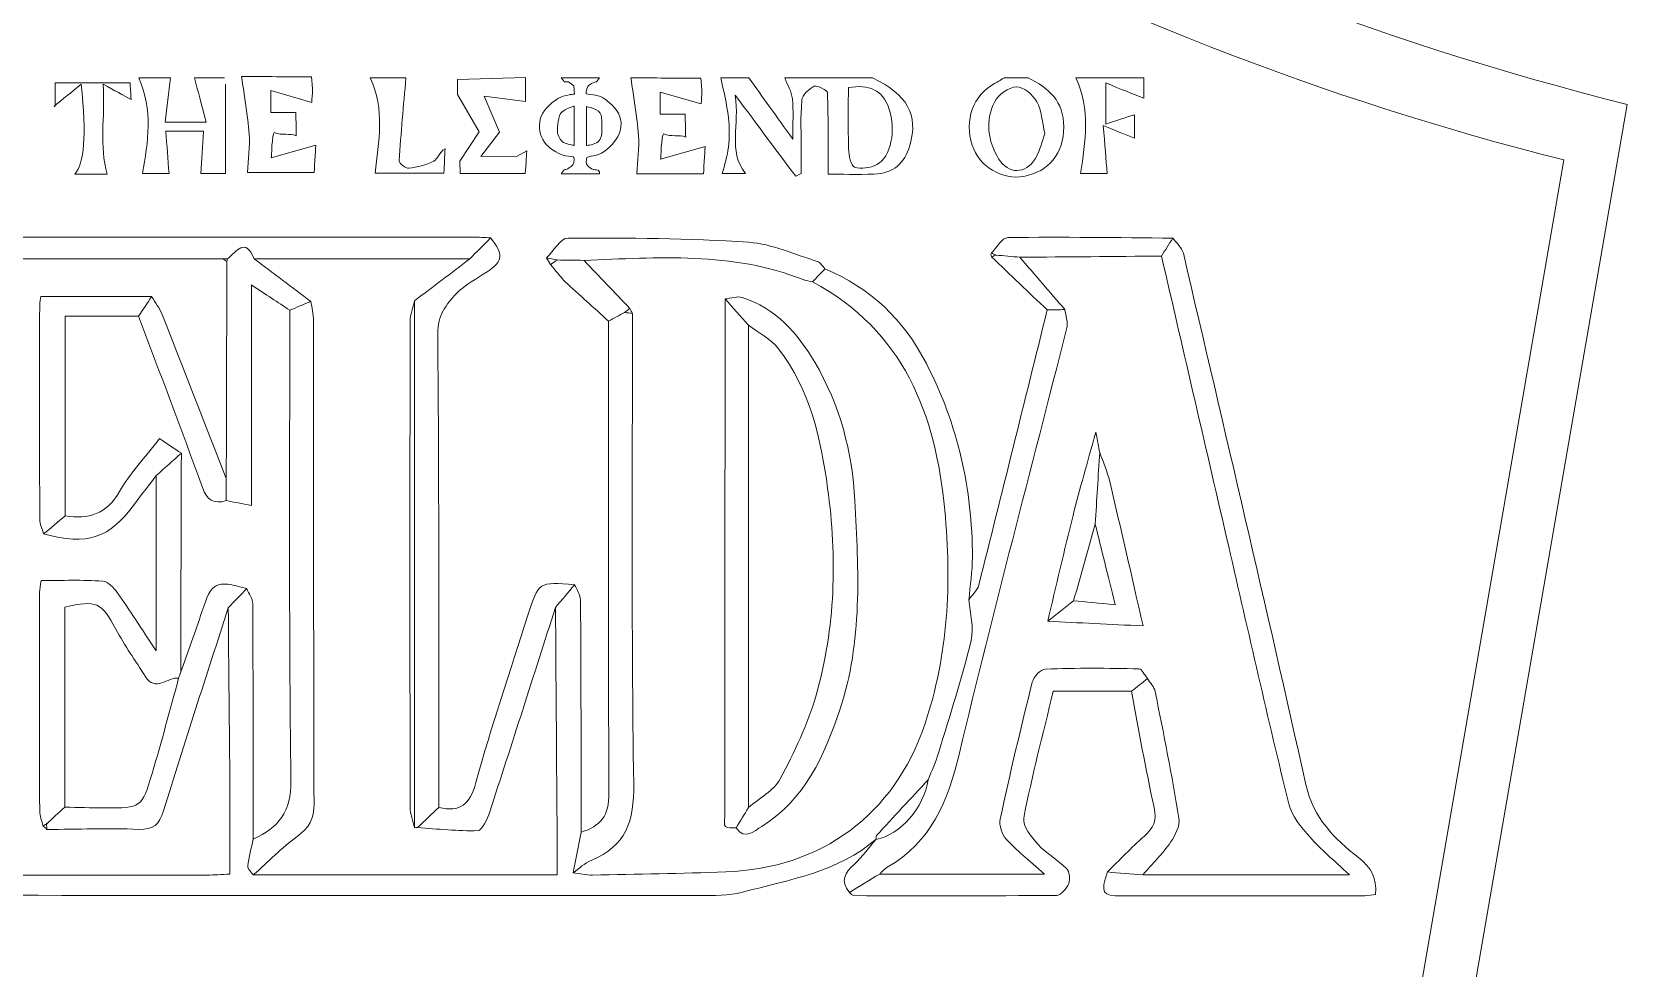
# Model space of a CAD drawing. Header units: inches. Extents: x 0 to 12, y 0 to 12.
# Drawn here: x 9.781 to 10.759, y 8.014 to 8.588 of the extents above; entities that cross this region are included whole.
import ezdxf

# ---------------------------------------------------------------- set-up
doc = ezdxf.new("R2010")
doc.units = ezdxf.units.IN
doc.header["$MEASUREMENT"] = 0

msp = doc.modelspace()

# ---------------------------------------------------------------- linework, layer by layer
at = {"color": 250, "lineweight": 0}
msp.add_line((10.66663, 8.00853), (10.75913, 8.54368), dxfattribs=at)
at = {"color": 5, "lineweight": 0}
msp.add_line((10.63242, 8.00131), (10.72029, 8.5097), dxfattribs=at)
at = {"color": 250, "lineweight": 0}
for centre, start, end in [((8.63146, 10.38902), 284.12606, 312.92928), ((11.22354, 10.38902), 227.07072, 255.87394)]:
    msp.add_arc(centre, 1.90288, start, end, dxfattribs=at)
at = {"color": 5, "lineweight": 0}
for centre, start, end in [((8.69901, 10.26277), 284.12606, 312.92928), ((11.16148, 10.26277), 227.07072, 255.87394)]:
    msp.add_arc(centre, 1.80773, start, end, dxfattribs=at)
at = {"color": 1, "lineweight": 0}
for points, knots in [([(9.79572, 8.5428), (9.79572, 8.54723), (9.79572, 8.55167), (9.79572, 8.55696), (9.81097, 8.55696), (9.82576, 8.55696), (9.84166, 8.55696), (9.84183, 8.55395), (9.84202, 8.55051), (9.84223, 8.54675), (9.83713, 8.54952), (9.83241, 8.55209), (9.82512, 8.55605), (9.82637, 8.53562), (9.82262, 8.51807), (9.82758, 8.50101), (9.82317, 8.50101), (9.81571, 8.50101), (9.80783, 8.50101), (9.81366, 8.50756), (9.81494, 8.52446), (9.81173, 8.55606), (9.80527, 8.55087), (9.80038, 8.54693), (9.79549, 8.543), (9.79549, 8.543), (9.79572, 8.5428), (9.79572, 8.5428)], [0, 0, 0, 0, 1, 1, 1, 2, 2, 2, 3, 3, 3, 4, 4, 4, 5, 5, 5, 6, 6, 6, 7, 7, 7, 8, 8, 8, 9, 9, 9, 9]), ([(9.90013, 8.55618), (9.90013, 8.55508), (9.90013, 8.55398), (9.90013, 8.55289), (9.90013, 8.53463), (9.90013, 8.51821), (9.90013, 8.50146), (9.89553, 8.50146), (9.88915, 8.50146), (9.88491, 8.50146), (9.88547, 8.50978), (9.88603, 8.51808), (9.88664, 8.52721), (9.87872, 8.52721), (9.87204, 8.52721), (9.86356, 8.52721), (9.86421, 8.51858), (9.86483, 8.51027), (9.86551, 8.50132), (9.86084, 8.50132), (9.85377, 8.50132), (9.84925, 8.50132), (9.85271, 8.52074), (9.8557, 8.54032), (9.84695, 8.55996), (9.85346, 8.55996), (9.85998, 8.55996), (9.8665, 8.55996), (9.86539, 8.55109), (9.86427, 8.54221), (9.86309, 8.53277), (9.87186, 8.53277), (9.87848, 8.53277), (9.88822, 8.53277), (9.88563, 8.54276), (9.8834, 8.55136), (9.88116, 8.55996), (9.88726, 8.55996), (9.89336, 8.55996), (9.89946, 8.55996)], [0, 0, 0, 0, 1, 1, 1, 2, 2, 2, 3, 3, 3, 4, 4, 4, 5, 5, 5, 6, 6, 6, 7, 7, 7, 8, 8, 8, 9, 9, 9, 10, 10, 10, 11, 11, 11, 12, 12, 12, 13, 13, 13, 13]), ([(9.95274, 8.56058), (9.95403, 8.5553), (9.95298, 8.54495), (9.95298, 8.54495), (9.95298, 8.54495), (9.92799, 8.55213), (9.92799, 8.55213), (9.92799, 8.55213), (9.9279, 8.53864), (9.9279, 8.53864), (9.9279, 8.53864), (9.94321, 8.53864), (9.94321, 8.53864), (9.94321, 8.53864), (9.94353, 8.52721), (9.94353, 8.52447), (9.93926, 8.52625), (9.93499, 8.52439), (9.92992, 8.52651), (9.92871, 8.52575), (9.92819, 8.51091), (9.92819, 8.51091), (9.92819, 8.51091), (9.95544, 8.51881), (9.95544, 8.51881), (9.95544, 8.51881), (9.95474, 8.50699), (9.95444, 8.50202), (9.93937, 8.50202), (9.92523, 8.50202), (9.91353, 8.50202), (9.91396, 8.51), (9.91518, 8.51778), (9.9146, 8.52543), (9.91371, 8.53727), (9.91159, 8.54901), (9.90999, 8.56079), (9.92303, 8.56079), (9.9397, 8.56058), (9.95274, 8.56058)], [0, 0, 0, 0, 1, 1, 1, 2, 2, 2, 3, 3, 3, 4, 4, 4, 5, 5, 5, 6, 6, 6, 7, 7, 7, 8, 8, 8, 9, 9, 9, 10, 10, 10, 11, 11, 11, 12, 12, 12, 13, 13, 13, 13]), ([(10.0107, 8.55996), (10.00923, 8.54302), (10.0076, 8.52609), (10.00658, 8.50912), (10.00649, 8.50762), (10.01057, 8.50432), (10.01239, 8.50454), (10.01767, 8.50519), (10.02311, 8.50658), (10.02784, 8.50896), (10.03006, 8.51007), (10.0308, 8.51413), (10.0347, 8.51654), (10.03446, 8.51181), (10.03422, 8.50708), (10.03394, 8.50154), (10.01926, 8.50154), (10.00524, 8.50154), (9.99193, 8.50154), (9.99371, 8.5209), (9.99827, 8.54073), (9.9887, 8.55996), (9.99603, 8.55996), (10.00337, 8.55996), (10.0107, 8.55996)], [0, 0, 0, 0, 1, 1, 1, 2, 2, 2, 3, 3, 3, 4, 4, 4, 5, 5, 5, 6, 6, 6, 7, 7, 7, 8, 8, 8, 8]), ([(10.05873, 8.54867), (10.05873, 8.54867), (10.06813, 8.52661), (10.06813, 8.52661), (10.06813, 8.52661), (10.05664, 8.51175), (10.05664, 8.51175), (10.05664, 8.51175), (10.07894, 8.51189), (10.07894, 8.51189), (10.07894, 8.51189), (10.08478, 8.51517), (10.08478, 8.51517), (10.08478, 8.51517), (10.08418, 8.50629), (10.08385, 8.50127), (10.06905, 8.50127), (10.04384, 8.50127), (10.04384, 8.50127), (10.04384, 8.50127), (10.04368, 8.50885), (10.04368, 8.50885), (10.04368, 8.50885), (10.05564, 8.52689), (10.05564, 8.52689), (10.05564, 8.52689), (10.04235, 8.54972), (10.04235, 8.54972), (10.04235, 8.54972), (10.04224, 8.55901), (10.04224, 8.55901), (10.04224, 8.55901), (10.08394, 8.56016), (10.08394, 8.56016), (10.08395, 8.55528), (10.08395, 8.5504), (10.08396, 8.54553), (10.08396, 8.54553), (10.05873, 8.54867), (10.05873, 8.54867)], [0, 0, 0, 0, 1, 1, 1, 2, 2, 2, 3, 3, 3, 4, 4, 4, 5, 5, 5, 6, 6, 6, 7, 7, 7, 8, 8, 8, 9, 9, 9, 10, 10, 10, 11, 11, 11, 12, 12, 12, 13, 13, 13, 13]), ([(10.12937, 8.56001), (10.12937, 8.56001), (10.12744, 8.55754), (10.12744, 8.55754), (10.12744, 8.55754), (10.12122, 8.55672), (10.12125, 8.55145), (10.12126, 8.55107), (10.12125, 8.5507), (10.12125, 8.55021), (10.12317, 8.54991), (10.12504, 8.54968), (10.12689, 8.54933), (10.13159, 8.54841), (10.13332, 8.54657), (10.13689, 8.54335), (10.14386, 8.53707), (10.14453, 8.52824), (10.1386, 8.52097), (10.13426, 8.51563), (10.13089, 8.51308), (10.12424, 8.5119), (10.12124, 8.51137), (10.12122, 8.51145), (10.12125, 8.50837), (10.12129, 8.50493), (10.12584, 8.50371), (10.12584, 8.50371), (10.12584, 8.50371), (10.12679, 8.50369), (10.12727, 8.50369), (10.12966, 8.50369), (10.12943, 8.50124), (10.12943, 8.50124), (10.12943, 8.50124), (10.10581, 8.50124), (10.10581, 8.50124), (10.10581, 8.50124), (10.10777, 8.50369), (10.10777, 8.50369), (10.10777, 8.50369), (10.11385, 8.50456), (10.1139, 8.50975), (10.11392, 8.51104), (10.11371, 8.51153), (10.11218, 8.51168), (10.1067, 8.51222), (10.10391, 8.51338), (10.09938, 8.51677), (10.09169, 8.52253), (10.08912, 8.53489), (10.09867, 8.54332), (10.10283, 8.54699), (10.10532, 8.54869), (10.1107, 8.54961), (10.11168, 8.54977), (10.11267, 8.54987), (10.11394, 8.55004), (10.11384, 8.55175), (10.11359, 8.55515), (10.11359, 8.55515), (10.11359, 8.55515), (10.11036, 8.55745), (10.11036, 8.55745), (10.11036, 8.55745), (10.10779, 8.55754), (10.10779, 8.55754), (10.10779, 8.55754), (10.10575, 8.56001), (10.10575, 8.56001), (10.10575, 8.56001), (10.12937, 8.56001), (10.12937, 8.56001)], [0, 0, 0, 0, 1, 1, 1, 2, 2, 2, 3, 3, 3, 4, 4, 4, 5, 5, 5, 6, 6, 6, 7, 7, 7, 8, 8, 8, 9, 9, 9, 10, 10, 10, 11, 11, 11, 12, 12, 12, 13, 13, 13, 14, 14, 14, 15, 15, 15, 16, 16, 16, 17, 17, 17, 18, 18, 18, 19, 19, 19, 20, 20, 20, 21, 21, 21, 22, 22, 22, 23, 23, 23, 24, 24, 24, 24]), ([(10.19136, 8.55975), (10.19266, 8.55447), (10.19161, 8.54412), (10.19161, 8.54412), (10.19161, 8.54412), (10.16661, 8.55129), (10.16661, 8.55129), (10.16661, 8.55129), (10.16653, 8.5378), (10.16653, 8.5378), (10.16653, 8.5378), (10.18183, 8.5378), (10.18183, 8.5378), (10.18183, 8.5378), (10.18215, 8.52638), (10.18215, 8.52364), (10.17789, 8.52542), (10.17361, 8.52356), (10.16855, 8.52568), (10.16733, 8.52492), (10.16682, 8.51008), (10.16682, 8.51008), (10.16682, 8.51008), (10.19406, 8.51798), (10.19406, 8.51798), (10.19406, 8.51798), (10.19336, 8.50616), (10.19307, 8.50119), (10.17799, 8.50119), (10.16386, 8.50119), (10.15215, 8.50119), (10.15258, 8.50917), (10.1538, 8.51695), (10.15322, 8.5246), (10.15233, 8.53644), (10.15021, 8.54818), (10.14862, 8.55996), (10.16165, 8.55996), (10.17833, 8.55975), (10.19136, 8.55975)], [0, 0, 0, 0, 1, 1, 1, 2, 2, 2, 3, 3, 3, 4, 4, 4, 5, 5, 5, 6, 6, 6, 7, 7, 7, 8, 8, 8, 9, 9, 9, 10, 10, 10, 11, 11, 11, 12, 12, 12, 13, 13, 13, 13]), ([(10.29665, 8.55996), (10.31805, 8.54984), (10.32495, 8.53734), (10.31955, 8.51859), (10.31636, 8.50752), (10.30923, 8.50125), (10.29757, 8.50096), (10.28742, 8.5007), (10.27725, 8.50091), (10.26943, 8.50091), (10.26943, 8.51776), (10.26967, 8.53427), (10.26906, 8.55074), (10.269, 8.55232), (10.26281, 8.5556), (10.261, 8.55477), (10.25772, 8.55326), (10.25363, 8.54942), (10.25335, 8.54624), (10.2524, 8.53574), (10.25301, 8.52509), (10.25301, 8.51451), (10.25302, 8.51015), (10.25301, 8.5058), (10.25301, 8.50145), (10.25188, 8.50085), (10.25075, 8.50026), (10.24961, 8.49967), (10.23805, 8.51516), (10.22648, 8.53065), (10.21258, 8.54928), (10.21529, 8.53119), (10.20785, 8.51544), (10.21883, 8.50129), (10.21396, 8.50129), (10.20837, 8.50129), (10.2046, 8.50129), (10.2059, 8.50665), (10.20777, 8.51198), (10.20836, 8.51745), (10.20902, 8.52349), (10.20909, 8.52972), (10.20835, 8.53574), (10.20736, 8.54388), (10.20535, 8.55189), (10.20378, 8.55996), (10.20948, 8.55996), (10.21518, 8.55996), (10.22089, 8.55996), (10.2294, 8.54809), (10.23792, 8.53622), (10.24777, 8.52249), (10.24777, 8.5322), (10.24834, 8.53973), (10.24756, 8.54713), (10.2471, 8.55152), (10.24451, 8.55569), (10.24288, 8.55996), (10.26081, 8.55996), (10.27873, 8.55996), (10.29665, 8.55996)], [0, 0, 0, 0, 1, 1, 1, 2, 2, 2, 3, 3, 3, 4, 4, 4, 5, 5, 5, 6, 6, 6, 7, 7, 7, 8, 8, 8, 9, 9, 9, 10, 10, 10, 11, 11, 11, 12, 12, 12, 13, 13, 13, 14, 14, 14, 15, 15, 15, 16, 16, 16, 17, 17, 17, 18, 18, 18, 19, 19, 19, 20, 20, 20, 20]), ([(10.28186, 8.55402), (10.28186, 8.54134), (10.28158, 8.52888), (10.28202, 8.51644), (10.28216, 8.5125), (10.28333, 8.50608), (10.28561, 8.50527), (10.28956, 8.50388), (10.29536, 8.50479), (10.2993, 8.50684), (10.30808, 8.51142), (10.31121, 8.52796), (10.30674, 8.54115), (10.30282, 8.55274), (10.29446, 8.55605), (10.28186, 8.55402)], [0, 0, 0, 0, 1, 1, 1, 2, 2, 2, 3, 3, 3, 4, 4, 4, 5, 5, 5, 5]), ([(10.39197, 8.55996), (10.4048, 8.55396), (10.41392, 8.5454), (10.41385, 8.52987), (10.41377, 8.51366), (10.40495, 8.50249), (10.38946, 8.49961), (10.37616, 8.49714), (10.36206, 8.50559), (10.35776, 8.51863), (10.3527, 8.53392), (10.35833, 8.54937), (10.3715, 8.55645), (10.37349, 8.55751), (10.37537, 8.55878), (10.37731, 8.55996), (10.38219, 8.55996), (10.38708, 8.55996), (10.39197, 8.55996)], [0, 0, 0, 0, 1, 1, 1, 2, 2, 2, 3, 3, 3, 4, 4, 4, 5, 5, 5, 6, 6, 6, 6]), ([(10.40222, 8.52583), (10.40059, 8.53299), (10.40034, 8.53992), (10.39734, 8.54532), (10.39496, 8.54958), (10.38904, 8.55468), (10.38495, 8.55447), (10.38015, 8.55422), (10.37364, 8.54963), (10.37138, 8.54515), (10.36555, 8.5336), (10.36736, 8.52132), (10.37394, 8.51037), (10.37974, 8.5007), (10.39065, 8.50083), (10.39646, 8.51055), (10.39927, 8.51525), (10.40044, 8.52093), (10.40222, 8.52583)], [0, 0, 0, 0, 1, 1, 1, 2, 2, 2, 3, 3, 3, 4, 4, 4, 5, 5, 5, 6, 6, 6, 6]), ([(10.46285, 8.55996), (10.46285, 8.55471), (10.46285, 8.54945), (10.46285, 8.54742), (10.4562, 8.55011), (10.44893, 8.55306), (10.43967, 8.55682), (10.43967, 8.54687), (10.43967, 8.5406), (10.43967, 8.53164), (10.44591, 8.53368), (10.45163, 8.53556), (10.45716, 8.53737), (10.45716, 8.53338), (10.45716, 8.52762), (10.45716, 8.52298), (10.45213, 8.52502), (10.44643, 8.52733), (10.43804, 8.53073), (10.43904, 8.51871), (10.43974, 8.51023), (10.44049, 8.50131), (10.43693, 8.50131), (10.43, 8.50131), (10.42419, 8.50131), (10.42707, 8.52108), (10.43037, 8.5407), (10.4213, 8.55996), (10.43515, 8.55996), (10.449, 8.55996), (10.46285, 8.55996)], [0, 0, 0, 0, 1, 1, 1, 2, 2, 2, 3, 3, 3, 4, 4, 4, 5, 5, 5, 6, 6, 6, 7, 7, 7, 8, 8, 8, 9, 9, 9, 10, 10, 10, 10]), ([(9.79549, 8.543), (9.79549, 8.543), (9.79521, 8.54224), (9.79521, 8.54224), (9.79521, 8.54224), (9.79572, 8.5428), (9.79572, 8.5428), (9.79572, 8.5428), (9.79549, 8.543), (9.79549, 8.543)], [0, 0, 0, 0, 1, 1, 1, 2, 2, 2, 3, 3, 3, 3]), ([(10.11378, 8.54261), (10.11378, 8.54261), (10.10608, 8.54066), (10.10477, 8.53666), (10.10347, 8.53266), (10.10358, 8.52591), (10.10358, 8.52591), (10.10358, 8.52591), (10.10469, 8.52267), (10.10643, 8.52096), (10.10817, 8.51924), (10.11378, 8.51861), (10.11378, 8.51861), (10.11378, 8.51861), (10.11378, 8.54261), (10.11378, 8.54261)], [0, 0, 0, 0, 1, 1, 1, 2, 2, 2, 3, 3, 3, 4, 4, 4, 5, 5, 5, 5]), ([(10.1214, 8.51855), (10.12175, 8.51855), (10.12642, 8.51903), (10.12843, 8.52084), (10.13043, 8.52266), (10.13081, 8.52594), (10.13081, 8.52594), (10.13081, 8.52594), (10.13111, 8.53323), (10.13037, 8.53706), (10.12962, 8.54089), (10.12139, 8.54238), (10.12139, 8.54238), (10.12139, 8.54238), (10.1214, 8.5296), (10.1214, 8.51855)], [0, 0, 0, 0, 1, 1, 1, 2, 2, 2, 3, 3, 3, 4, 4, 4, 5, 5, 5, 5])]:
    msp.add_open_spline(points, degree=3, knots=knots, dxfattribs=at)
at = {"color": 5, "lineweight": 0}
for points, knots in [([(10.0626, 8.46194), (10.05835, 8.45763), (10.05409, 8.45332), (10.04984, 8.44901), (10.00581, 8.44901), (9.96177, 8.44902), (9.91774, 8.44902), (9.91236, 8.46268), (9.90679, 8.45328), (9.90127, 8.44915), (9.90031, 8.4491), (9.89934, 8.44905), (9.89838, 8.449), (9.8324, 8.44901), (9.76642, 8.44901), (9.70044, 8.44901), (9.69947, 8.44901), (9.6985, 8.44901), (9.69753, 8.449), (9.69463, 8.45024), (9.69172, 8.45148), (9.68797, 8.45308), (9.69024, 8.4565), (9.69216, 8.4594), (9.69409, 8.46231), (9.81327, 8.46233), (9.93245, 8.46235), (10.05163, 8.46235), (10.05529, 8.46235), (10.05894, 8.46208), (10.0626, 8.46194)], [0, 0, 0, 0, 1, 1, 1, 2, 2, 2, 3, 3, 3, 4, 4, 4, 5, 5, 5, 6, 6, 6, 7, 7, 7, 8, 8, 8, 9, 9, 9, 10, 10, 10, 10]), ([(9.95243, 8.423), (9.94811, 8.4212), (9.9438, 8.41939), (9.93949, 8.41759), (9.93217, 8.42244), (9.92484, 8.42729), (9.91612, 8.43308), (9.91612, 8.38733), (9.91612, 8.34324), (9.91612, 8.2979), (9.91017, 8.29904), (9.90535, 8.29997), (9.90053, 8.3009), (9.90055, 8.30543), (9.90057, 8.30997), (9.90059, 8.3145), (9.90071, 8.35881), (9.90083, 8.40312), (9.90094, 8.44743), (9.90112, 8.44799), (9.90122, 8.44857), (9.90127, 8.44915), (9.90679, 8.45328), (9.91236, 8.46268), (9.91774, 8.44902), (9.9293, 8.44035), (9.94087, 8.43167), (9.95243, 8.423)], [0, 0, 0, 0, 1, 1, 1, 2, 2, 2, 3, 3, 3, 4, 4, 4, 5, 5, 5, 6, 6, 6, 7, 7, 7, 8, 8, 8, 9, 9, 9, 9]), ([(10.0626, 8.46194), (10.0708, 8.45201), (10.07032, 8.44772), (10.06053, 8.44118), (10.05412, 8.4369), (10.04696, 8.43327), (10.04173, 8.42781), (10.03539, 8.42118), (10.03007, 8.41457), (10.03018, 8.40307), (10.03109, 8.30637), (10.0308, 8.20966), (10.03088, 8.11295), (10.02652, 8.10883), (10.02216, 8.10471), (10.01779, 8.10059), (10.01715, 8.10058), (10.0165, 8.10056), (10.01586, 8.10052), (10.01586, 8.20812), (10.01586, 8.31572), (10.01586, 8.42331), (10.02719, 8.43188), (10.03852, 8.44044), (10.04984, 8.44901), (10.05409, 8.45332), (10.05835, 8.45763), (10.0626, 8.46194)], [0, 0, 0, 0, 1, 1, 1, 2, 2, 2, 3, 3, 3, 4, 4, 4, 5, 5, 5, 6, 6, 6, 7, 7, 7, 8, 8, 8, 9, 9, 9, 9]), ([(10.2675, 8.44301), (10.26499, 8.44032), (10.26248, 8.43763), (10.25997, 8.43495), (10.25801, 8.43539), (10.25595, 8.43558), (10.25411, 8.43632), (10.21053, 8.45366), (10.1651, 8.44987), (10.11985, 8.44813), (10.11434, 8.44822), (10.10883, 8.4483), (10.10332, 8.44839), (10.10116, 8.44879), (10.09899, 8.44919), (10.09682, 8.44959), (10.10121, 8.45385), (10.10558, 8.46178), (10.10999, 8.46179), (10.14693, 8.46192), (10.18394, 8.46159), (10.22078, 8.4592), (10.235, 8.45827), (10.24887, 8.45176), (10.2628, 8.4475), (10.26466, 8.44693), (10.26595, 8.44455), (10.2675, 8.44301)], [0, 0, 0, 0, 1, 1, 1, 2, 2, 2, 3, 3, 3, 4, 4, 4, 5, 5, 5, 6, 6, 6, 7, 7, 7, 8, 8, 8, 9, 9, 9, 9]), ([(10.48067, 8.46177), (10.47838, 8.45808), (10.47608, 8.4544), (10.47379, 8.45073), (10.44484, 8.45051), (10.41589, 8.45029), (10.38694, 8.45006), (10.38207, 8.45049), (10.3772, 8.45092), (10.37233, 8.45135), (10.37142, 8.4518), (10.37052, 8.45225), (10.36961, 8.4527), (10.37292, 8.45598), (10.37618, 8.46206), (10.37953, 8.46211), (10.41324, 8.46256), (10.44696, 8.46202), (10.48067, 8.46177)], [0, 0, 0, 0, 1, 1, 1, 2, 2, 2, 3, 3, 3, 4, 4, 4, 5, 5, 5, 6, 6, 6, 6]), ([(10.48067, 8.46177), (10.4829, 8.45868), (10.48637, 8.45589), (10.48716, 8.45247), (10.51249, 8.34406), (10.53803, 8.23569), (10.56222, 8.12702), (10.5668, 8.10643), (10.57991, 8.09368), (10.59443, 8.08224), (10.60272, 8.07571), (10.60568, 8.06966), (10.60502, 8.0596), (10.60289, 8.05932), (10.60063, 8.05878), (10.59837, 8.05878), (10.54874, 8.05873), (10.49911, 8.05872), (10.44948, 8.05876), (10.43741, 8.05877), (10.43638, 8.06057), (10.4406, 8.07337), (10.44784, 8.0728), (10.45508, 8.07223), (10.46232, 8.07166), (10.50357, 8.07166), (10.54482, 8.07166), (10.58896, 8.07166), (10.57928, 8.08075), (10.5714, 8.08712), (10.56484, 8.09464), (10.55953, 8.10074), (10.5536, 8.10769), (10.55176, 8.11519), (10.53893, 8.1676), (10.52709, 8.22025), (10.51494, 8.27282), (10.50122, 8.33213), (10.4875, 8.39142), (10.47379, 8.45072), (10.47608, 8.4544), (10.47838, 8.45808), (10.48067, 8.46177)], [0, 0, 0, 0, 1, 1, 1, 2, 2, 2, 3, 3, 3, 4, 4, 4, 5, 5, 5, 6, 6, 6, 7, 7, 7, 8, 8, 8, 9, 9, 9, 10, 10, 10, 11, 11, 11, 12, 12, 12, 13, 13, 13, 14, 14, 14, 14]), ([(9.70044, 8.44901), (9.76642, 8.44901), (9.8324, 8.44901), (9.89838, 8.44901), (9.89923, 8.44848), (9.90009, 8.44795), (9.90095, 8.44743), (9.90083, 8.40312), (9.90071, 8.35881), (9.90059, 8.31451), (9.88752, 8.34804), (9.87452, 8.38158), (9.8613, 8.41504), (9.85977, 8.41891), (9.85703, 8.4223), (9.85485, 8.42591), (9.83248, 8.42591), (9.81011, 8.42591), (9.78696, 8.42591), (9.78677, 8.4246), (9.78624, 8.42267), (9.78623, 8.42074), (9.78618, 8.37699), (9.78614, 8.33325), (9.78629, 8.2895), (9.78631, 8.2865), (9.78784, 8.2835), (9.78866, 8.2805), (9.81569, 8.27333), (9.82898, 8.27772), (9.84442, 8.29882), (9.84874, 8.30472), (9.85326, 8.31046), (9.85768, 8.31627), (9.85768, 8.28144), (9.85768, 8.2466), (9.85768, 8.20886), (9.84856, 8.22256), (9.84138, 8.23378), (9.83368, 8.24463), (9.83155, 8.24763), (9.828, 8.25143), (9.8249, 8.25163), (9.8125, 8.25243), (9.80002, 8.25196), (9.78713, 8.25196), (9.78667, 8.24862), (9.78618, 8.24668), (9.78618, 8.24474), (9.78613, 8.20009), (9.7861, 8.15543), (9.78623, 8.11078), (9.78624, 8.1077), (9.78759, 8.10462), (9.78832, 8.10154), (9.78912, 8.10084), (9.78991, 8.10013), (9.79071, 8.09943), (9.80944, 8.09954), (9.82819, 8.10027), (9.84689, 8.0995), (9.85613, 8.09912), (9.8595, 8.1026), (9.86207, 8.11089), (9.87497, 8.15246), (9.88849, 8.19384), (9.9018, 8.23529), (9.90213, 8.19871), (9.90252, 8.16213), (9.90279, 8.12555), (9.90291, 8.10813), (9.90281, 8.09071), (9.90281, 8.07209), (9.89746, 8.07185), (9.89315, 8.07149), (9.88883, 8.07148), (9.83107, 8.07145), (9.7733, 8.07149), (9.71554, 8.0714), (9.71071, 8.0714), (9.70589, 8.07059), (9.70107, 8.07016), (9.70107, 8.07015), (9.70035, 8.0711), (9.70035, 8.0711), (9.7053, 8.07581), (9.70962, 8.08155), (9.71533, 8.08498), (9.72476, 8.09065), (9.72819, 8.09773), (9.72815, 8.10883), (9.72776, 8.2076), (9.72793, 8.30637), (9.72789, 8.40514), (9.72789, 8.4096), (9.7275, 8.41405), (9.72728, 8.4185), (9.71823, 8.428), (9.70917, 8.43751), (9.70011, 8.44701), (9.70024, 8.44768), (9.70035, 8.44834), (9.70044, 8.44901)], [0, 0, 0, 0, 1, 1, 1, 2, 2, 2, 3, 3, 3, 4, 4, 4, 5, 5, 5, 6, 6, 6, 7, 7, 7, 8, 8, 8, 9, 9, 9, 10, 10, 10, 11, 11, 11, 12, 12, 12, 13, 13, 13, 14, 14, 14, 15, 15, 15, 16, 16, 16, 17, 17, 17, 18, 18, 18, 19, 19, 19, 20, 20, 20, 21, 21, 21, 22, 22, 22, 23, 23, 23, 24, 24, 24, 25, 25, 25, 26, 26, 26, 27, 27, 27, 28, 28, 28, 29, 29, 29, 30, 30, 30, 31, 31, 31, 32, 32, 32, 33, 33, 33, 34, 34, 34, 34]), ([(9.90127, 8.44915), (9.90122, 8.44857), (9.90112, 8.44799), (9.90094, 8.44743), (9.90009, 8.44795), (9.89923, 8.44848), (9.89838, 8.44901), (9.89934, 8.44905), (9.90031, 8.4491), (9.90127, 8.44915)], [0, 0, 0, 0, 1, 1, 1, 2, 2, 2, 3, 3, 3, 3]), ([(10.01779, 8.10059), (10.03016, 8.09978), (10.04255, 8.09829), (10.05488, 8.09874), (10.05744, 8.09884), (10.06062, 8.10585), (10.06203, 8.11017), (10.07566, 8.15189), (10.08897, 8.19372), (10.10236, 8.23552), (10.10267, 8.19156), (10.103, 8.14761), (10.10329, 8.10365), (10.10336, 8.09354), (10.1033, 8.08342), (10.1033, 8.07158), (10.04058, 8.07158), (9.97887, 8.07158), (9.91716, 8.07159), (9.92607, 8.0795), (9.9345, 8.08806), (9.94405, 8.09512), (9.95125, 8.10044), (9.95441, 8.10587), (9.95438, 8.11517), (9.95401, 8.21388), (9.95418, 8.31258), (9.9541, 8.41129), (9.9541, 8.4152), (9.95301, 8.4191), (9.95243, 8.423), (9.94087, 8.43167), (9.9293, 8.44035), (9.91774, 8.44902), (9.96177, 8.44902), (10.00581, 8.44901), (10.04984, 8.44901), (10.03852, 8.44044), (10.02719, 8.43188), (10.01586, 8.42331), (10.01496, 8.41912), (10.01328, 8.41494), (10.01327, 8.41075), (10.01313, 8.31151), (10.01313, 8.21226), (10.01327, 8.11301), (10.01328, 8.10885), (10.01496, 8.10469), (10.01586, 8.10052), (10.0165, 8.10056), (10.01715, 8.10058), (10.01779, 8.10059)], [0, 0, 0, 0, 1, 1, 1, 2, 2, 2, 3, 3, 3, 4, 4, 4, 5, 5, 5, 6, 6, 6, 7, 7, 7, 8, 8, 8, 9, 9, 9, 10, 10, 10, 11, 11, 11, 12, 12, 12, 13, 13, 13, 14, 14, 14, 15, 15, 15, 16, 16, 16, 17, 17, 17, 17]), ([(10.10332, 8.44839), (10.10201, 8.44745), (10.1007, 8.44652), (10.09939, 8.44558), (10.09853, 8.44692), (10.09768, 8.44826), (10.09682, 8.44959), (10.09899, 8.44919), (10.10116, 8.44879), (10.10332, 8.44839)], [0, 0, 0, 0, 1, 1, 1, 2, 2, 2, 3, 3, 3, 3]), ([(10.10332, 8.44839), (10.10883, 8.4483), (10.11434, 8.44822), (10.11985, 8.44813), (10.12923, 8.4383), (10.1386, 8.42846), (10.14796, 8.41862), (10.14687, 8.41782), (10.14577, 8.41703), (10.14467, 8.41624), (10.14143, 8.41446), (10.13819, 8.41268), (10.13495, 8.4109), (10.12605, 8.41894), (10.11705, 8.42686), (10.10833, 8.43508), (10.10501, 8.43822), (10.10235, 8.44207), (10.09939, 8.44558), (10.1007, 8.44652), (10.10201, 8.44745), (10.10332, 8.44839)], [0, 0, 0, 0, 1, 1, 1, 2, 2, 2, 3, 3, 3, 4, 4, 4, 5, 5, 5, 6, 6, 6, 7, 7, 7, 7]), ([(10.14796, 8.41862), (10.1386, 8.42846), (10.12923, 8.4383), (10.11985, 8.44813), (10.1651, 8.44987), (10.21053, 8.45366), (10.25411, 8.43632), (10.25595, 8.43558), (10.25801, 8.43539), (10.25997, 8.43495), (10.31566, 8.40488), (10.33537, 8.35431), (10.34096, 8.29498), (10.34517, 8.25034), (10.34315, 8.20648), (10.32869, 8.16384), (10.30988, 8.10834), (10.26546, 8.07562), (10.20677, 8.07346), (10.17956, 8.07245), (10.15233, 8.07199), (10.12511, 8.07147), (10.12116, 8.0714), (10.11719, 8.07241), (10.11322, 8.07292), (10.11688, 8.07549), (10.12022, 8.07884), (10.12426, 8.0805), (10.1456, 8.08923), (10.15064, 8.10459), (10.15029, 8.12725), (10.14881, 8.22333), (10.14957, 8.31945), (10.14951, 8.41555), (10.149, 8.41658), (10.14848, 8.4176), (10.14796, 8.41862)], [0, 0, 0, 0, 1, 1, 1, 2, 2, 2, 3, 3, 3, 4, 4, 4, 5, 5, 5, 6, 6, 6, 7, 7, 7, 8, 8, 8, 9, 9, 9, 10, 10, 10, 11, 11, 11, 12, 12, 12, 12]), ([(10.41454, 8.41797), (10.40535, 8.42867), (10.39615, 8.43937), (10.38695, 8.45006), (10.41589, 8.45029), (10.44484, 8.45051), (10.47379, 8.45073), (10.4875, 8.39142), (10.50122, 8.33213), (10.51494, 8.27282), (10.52709, 8.22025), (10.53893, 8.1676), (10.55176, 8.11519), (10.5536, 8.10769), (10.55953, 8.10074), (10.56484, 8.09464), (10.5714, 8.08712), (10.57928, 8.08075), (10.58896, 8.07166), (10.54482, 8.07166), (10.50357, 8.07166), (10.46232, 8.07166), (10.46806, 8.07826), (10.47436, 8.08448), (10.47935, 8.09162), (10.48225, 8.09577), (10.48517, 8.10172), (10.48444, 8.10628), (10.48024, 8.13231), (10.47505, 8.15818), (10.46989, 8.18405), (10.46933, 8.18685), (10.4668, 8.18926), (10.46518, 8.19186), (10.46344, 8.19395), (10.46173, 8.19781), (10.45994, 8.19785), (10.44085, 8.19827), (10.42173, 8.19844), (10.40265, 8.19772), (10.39978, 8.19761), (10.39543, 8.19298), (10.39461, 8.18973), (10.38757, 8.16184), (10.38096, 8.13383), (10.3749, 8.1057), (10.37409, 8.10198), (10.37597, 8.09639), (10.3786, 8.09348), (10.38477, 8.08665), (10.39215, 8.08093), (10.40198, 8.07213), (10.36601, 8.07213), (10.33355, 8.07213), (10.30109, 8.07214), (10.30257, 8.07352), (10.30385, 8.07526), (10.30557, 8.07624), (10.3327, 8.09177), (10.34295, 8.11678), (10.34994, 8.14615), (10.37068, 8.2333), (10.3938, 8.31989), (10.41575, 8.40677), (10.41661, 8.41018), (10.415, 8.41422), (10.41454, 8.41797)], [0, 0, 0, 0, 1, 1, 1, 2, 2, 2, 3, 3, 3, 4, 4, 4, 5, 5, 5, 6, 6, 6, 7, 7, 7, 8, 8, 8, 9, 9, 9, 10, 10, 10, 11, 11, 11, 12, 12, 12, 13, 13, 13, 14, 14, 14, 15, 15, 15, 16, 16, 16, 17, 17, 17, 18, 18, 18, 19, 19, 19, 20, 20, 20, 21, 21, 21, 22, 22, 22, 22]), ([(10.37233, 8.45135), (10.37144, 8.451), (10.37055, 8.45065), (10.36966, 8.4503), (10.3695, 8.45083), (10.36927, 8.45135), (10.3692, 8.45189), (10.36917, 8.45214), (10.36947, 8.45243), (10.36961, 8.4527), (10.37052, 8.45225), (10.37142, 8.4518), (10.37233, 8.45135)], [0, 0, 0, 0, 1, 1, 1, 2, 2, 2, 3, 3, 3, 4, 4, 4, 4]), ([(10.37233, 8.45135), (10.3772, 8.45092), (10.38207, 8.45049), (10.38695, 8.45006), (10.39615, 8.43937), (10.40535, 8.42867), (10.41454, 8.41797), (10.41094, 8.41789), (10.40734, 8.41781), (10.40374, 8.41774), (10.39238, 8.42859), (10.38102, 8.43945), (10.36966, 8.4503), (10.37055, 8.45065), (10.37144, 8.451), (10.37233, 8.45135)], [0, 0, 0, 0, 1, 1, 1, 2, 2, 2, 3, 3, 3, 4, 4, 4, 5, 5, 5, 5]), ([(10.2675, 8.44301), (10.29528, 8.43117), (10.31553, 8.41227), (10.32968, 8.38487), (10.34904, 8.34735), (10.35786, 8.30803), (10.35788, 8.26633), (10.35789, 8.25761), (10.35647, 8.24888), (10.35571, 8.24016), (10.35631, 8.23183), (10.359, 8.22299), (10.35711, 8.21527), (10.35147, 8.19218), (10.34413, 8.16949), (10.33724, 8.14672), (10.33551, 8.14098), (10.33297, 8.13549), (10.33079, 8.12989), (10.32021, 8.1185), (10.30961, 8.10713), (10.29909, 8.09568), (10.29867, 8.09522), (10.29896, 8.09412), (10.29892, 8.09331), (10.29892, 8.09331), (10.29895, 8.09357), (10.29895, 8.09357), (10.27547, 8.07314), (10.24553, 8.06867), (10.21701, 8.061), (10.20854, 8.05873), (10.19924, 8.05901), (10.19031, 8.05901), (10.03601, 8.0589), (9.88171, 8.05879), (9.7274, 8.05921), (9.71552, 8.05925), (9.71086, 8.0549), (9.70785, 8.04419), (9.70089, 8.01935), (9.69253, 7.9949), (9.68535, 7.97012), (9.68287, 7.96158), (9.6793, 7.9581), (9.66961, 7.95812), (9.54665, 7.95838), (9.4237, 7.95823), (9.30075, 7.95777), (9.28914, 7.95772), (9.28475, 7.96254), (9.28459, 7.97317), (9.29, 7.9727), (9.29541, 7.97223), (9.30082, 7.97176), (9.3061, 7.97151), (9.31137, 7.97105), (9.31663, 7.97105), (9.40567, 7.97101), (9.4947, 7.97102), (9.58374, 7.97102), (9.60853, 7.97102), (9.63334, 7.97077), (9.65813, 7.97127), (9.66214, 7.97135), (9.66863, 7.97384), (9.66966, 7.97675), (9.68063, 8.00771), (9.69073, 8.03897), (9.70107, 8.07016), (9.70589, 8.07059), (9.71071, 8.0714), (9.71554, 8.0714), (9.7733, 8.07149), (9.83107, 8.07145), (9.88883, 8.07148), (9.89315, 8.07149), (9.89746, 8.07185), (9.90281, 8.07209), (9.90281, 8.09071), (9.90291, 8.10813), (9.90279, 8.12555), (9.90252, 8.16213), (9.90213, 8.19871), (9.9018, 8.23529), (9.90559, 8.23921), (9.90937, 8.24313), (9.91315, 8.24705), (9.91441, 8.24394), (9.91676, 8.24084), (9.91678, 8.23772), (9.91708, 8.18967), (9.91709, 8.14161), (9.91716, 8.09356), (9.91596, 8.08802), (9.91442, 8.08252), (9.91377, 8.07692), (9.91358, 8.0753), (9.91596, 8.07337), (9.91716, 8.07158), (9.97887, 8.07158), (10.04058, 8.07158), (10.1033, 8.07158), (10.1033, 8.08342), (10.10336, 8.09354), (10.10329, 8.10365), (10.103, 8.14761), (10.10267, 8.19156), (10.10236, 8.23552), (10.10627, 8.24015), (10.11019, 8.24478), (10.11411, 8.2494), (10.11536, 8.24631), (10.11767, 8.24323), (10.11769, 8.24013), (10.11803, 8.19269), (10.11807, 8.14525), (10.11818, 8.09781), (10.11652, 8.08951), (10.11487, 8.08122), (10.11322, 8.07292), (10.11719, 8.07241), (10.12116, 8.0714), (10.12511, 8.07147), (10.15233, 8.07199), (10.17956, 8.07245), (10.20677, 8.07346), (10.26546, 8.07562), (10.30988, 8.10834), (10.32869, 8.16384), (10.34315, 8.20648), (10.34517, 8.25034), (10.34096, 8.29498), (10.33537, 8.35431), (10.31566, 8.40488), (10.25997, 8.43495), (10.26248, 8.43763), (10.26499, 8.44032), (10.2675, 8.44301)], [0, 0, 0, 0, 1, 1, 1, 2, 2, 2, 3, 3, 3, 4, 4, 4, 5, 5, 5, 6, 6, 6, 7, 7, 7, 8, 8, 8, 9, 9, 9, 10, 10, 10, 11, 11, 11, 12, 12, 12, 13, 13, 13, 14, 14, 14, 15, 15, 15, 16, 16, 16, 17, 17, 17, 18, 18, 18, 19, 19, 19, 20, 20, 20, 21, 21, 21, 22, 22, 22, 23, 23, 23, 24, 24, 24, 25, 25, 25, 26, 26, 26, 27, 27, 27, 28, 28, 28, 29, 29, 29, 30, 30, 30, 31, 31, 31, 32, 32, 32, 33, 33, 33, 34, 34, 34, 35, 35, 35, 36, 36, 36, 37, 37, 37, 38, 38, 38, 39, 39, 39, 40, 40, 40, 41, 41, 41, 42, 42, 42, 43, 43, 43, 44, 44, 44, 45, 45, 45, 46, 46, 46, 46]), ([(9.84682, 8.41393), (9.83226, 8.41393), (9.8177, 8.41393), (9.80184, 8.41393), (9.80184, 8.37258), (9.80184, 8.33212), (9.80184, 8.29167), (9.79745, 8.28794), (9.79305, 8.28422), (9.78866, 8.2805), (9.78784, 8.2835), (9.78631, 8.2865), (9.78629, 8.2895), (9.78614, 8.33325), (9.78618, 8.37699), (9.78623, 8.42074), (9.78624, 8.42267), (9.78677, 8.4246), (9.78696, 8.42591), (9.81011, 8.42591), (9.83248, 8.42591), (9.85485, 8.42591), (9.85217, 8.42191), (9.84949, 8.41792), (9.84682, 8.41393)], [0, 0, 0, 0, 1, 1, 1, 2, 2, 2, 3, 3, 3, 4, 4, 4, 5, 5, 5, 6, 6, 6, 7, 7, 7, 8, 8, 8, 8]), ([(9.84682, 8.41393), (9.84949, 8.41792), (9.85217, 8.42191), (9.85485, 8.42591), (9.85703, 8.4223), (9.85977, 8.41891), (9.8613, 8.41504), (9.87452, 8.38158), (9.88752, 8.34804), (9.90059, 8.31451), (9.90057, 8.30997), (9.90055, 8.30543), (9.90053, 8.3009), (9.89283, 8.29856), (9.8888, 8.30138), (9.886, 8.30906), (9.87324, 8.34413), (9.85993, 8.37899), (9.84682, 8.41393)], [0, 0, 0, 0, 1, 1, 1, 2, 2, 2, 3, 3, 3, 4, 4, 4, 5, 5, 5, 6, 6, 6, 6]), ([(9.91716, 8.09356), (9.93256, 8.10058), (9.9405, 8.11013), (9.94023, 8.1295), (9.93892, 8.22551), (9.93954, 8.32155), (9.93949, 8.41759), (9.9438, 8.41939), (9.94811, 8.4212), (9.95243, 8.423), (9.95301, 8.4191), (9.9541, 8.4152), (9.9541, 8.41129), (9.95418, 8.31258), (9.95401, 8.21388), (9.95438, 8.11517), (9.95441, 8.10587), (9.95125, 8.10044), (9.94405, 8.09512), (9.9345, 8.08806), (9.92607, 8.0795), (9.91716, 8.07159), (9.91596, 8.07337), (9.91358, 8.0753), (9.91377, 8.07692), (9.91442, 8.08252), (9.91596, 8.08802), (9.91716, 8.09356)], [0, 0, 0, 0, 1, 1, 1, 2, 2, 2, 3, 3, 3, 4, 4, 4, 5, 5, 5, 6, 6, 6, 7, 7, 7, 8, 8, 8, 9, 9, 9, 9]), ([(10.01586, 8.10052), (10.01496, 8.10469), (10.01328, 8.10885), (10.01327, 8.11301), (10.01313, 8.21226), (10.01313, 8.31151), (10.01327, 8.41075), (10.01328, 8.41494), (10.01496, 8.41912), (10.01586, 8.42331), (10.01586, 8.31572), (10.01586, 8.20812), (10.01586, 8.10052)], [0, 0, 0, 0, 1, 1, 1, 2, 2, 2, 3, 3, 3, 4, 4, 4, 4]), ([(10.14796, 8.41862), (10.14848, 8.4176), (10.149, 8.41658), (10.14951, 8.41555), (10.1479, 8.41578), (10.14628, 8.41601), (10.14467, 8.41624), (10.14577, 8.41703), (10.14687, 8.41782), (10.14796, 8.41862)], [0, 0, 0, 0, 1, 1, 1, 2, 2, 2, 3, 3, 3, 3]), ([(10.21303, 8.10035), (10.21874, 8.09258), (10.22431, 8.09849), (10.22881, 8.10133), (10.25524, 8.11798), (10.26725, 8.14456), (10.27664, 8.17274), (10.29061, 8.21464), (10.28813, 8.258), (10.28584, 8.30091), (10.28425, 8.33056), (10.27681, 8.35961), (10.26126, 8.38571), (10.25063, 8.40354), (10.23746, 8.41884), (10.21682, 8.42537), (10.21372, 8.42635), (10.20984, 8.42484), (10.20632, 8.42447), (10.20625, 8.31869), (10.20618, 8.21291), (10.20612, 8.10713), (10.20612, 8.1051), (10.20548, 8.10203), (10.20649, 8.10129), (10.20805, 8.10014), (10.21079, 8.10058), (10.21303, 8.10035)], [0, 0, 0, 0, 1, 1, 1, 2, 2, 2, 3, 3, 3, 4, 4, 4, 5, 5, 5, 6, 6, 6, 7, 7, 7, 8, 8, 8, 9, 9, 9, 9]), ([(10.22062, 8.11284), (10.21809, 8.10868), (10.21556, 8.10452), (10.21303, 8.10035), (10.21079, 8.10058), (10.20805, 8.10014), (10.20649, 8.10129), (10.20548, 8.10203), (10.20612, 8.1051), (10.20612, 8.10713), (10.20618, 8.21291), (10.20625, 8.31869), (10.20632, 8.42447), (10.21107, 8.41913), (10.21582, 8.41379), (10.22056, 8.40845), (10.22058, 8.30991), (10.2206, 8.21138), (10.22062, 8.11284)], [0, 0, 0, 0, 1, 1, 1, 2, 2, 2, 3, 3, 3, 4, 4, 4, 5, 5, 5, 6, 6, 6, 6]), ([(10.20632, 8.42447), (10.20984, 8.42484), (10.21372, 8.42635), (10.21682, 8.42537), (10.23746, 8.41884), (10.25063, 8.40354), (10.26126, 8.38571), (10.27681, 8.35961), (10.28425, 8.33056), (10.28584, 8.30091), (10.28813, 8.258), (10.29061, 8.21464), (10.27664, 8.17274), (10.26725, 8.14456), (10.25524, 8.11798), (10.22881, 8.10133), (10.22431, 8.09849), (10.21874, 8.09258), (10.21303, 8.10035), (10.21556, 8.10452), (10.21809, 8.10868), (10.22062, 8.11284), (10.22725, 8.11861), (10.23616, 8.12316), (10.24005, 8.13041), (10.24882, 8.14674), (10.25695, 8.16388), (10.26204, 8.18164), (10.27398, 8.22321), (10.27502, 8.26594), (10.26917, 8.3086), (10.26501, 8.33893), (10.2583, 8.36889), (10.23914, 8.39392), (10.23451, 8.39996), (10.22684, 8.40367), (10.22056, 8.40845), (10.21582, 8.41379), (10.21107, 8.41913), (10.20632, 8.42447)], [0, 0, 0, 0, 1, 1, 1, 2, 2, 2, 3, 3, 3, 4, 4, 4, 5, 5, 5, 6, 6, 6, 7, 7, 7, 8, 8, 8, 9, 9, 9, 10, 10, 10, 11, 11, 11, 12, 12, 12, 13, 13, 13, 13]), ([(10.33079, 8.12989), (10.33297, 8.13549), (10.33551, 8.14098), (10.33724, 8.14672), (10.34413, 8.16949), (10.35147, 8.19218), (10.35711, 8.21527), (10.359, 8.22299), (10.35631, 8.23183), (10.35571, 8.24016), (10.35778, 8.24315), (10.36094, 8.24587), (10.36177, 8.24917), (10.37593, 8.30532), (10.3898, 8.36153), (10.40374, 8.41774), (10.40734, 8.41781), (10.41094, 8.41789), (10.41454, 8.41797), (10.415, 8.41422), (10.41661, 8.41018), (10.41575, 8.40677), (10.3938, 8.31989), (10.37068, 8.2333), (10.34994, 8.14615), (10.34295, 8.11678), (10.3327, 8.09177), (10.30557, 8.07624), (10.30385, 8.07526), (10.30257, 8.07352), (10.30109, 8.07214), (10.29488, 8.06839), (10.28867, 8.06464), (10.28246, 8.06089), (10.27666, 8.06793), (10.27974, 8.07296), (10.28557, 8.07827), (10.29055, 8.0828), (10.29453, 8.08843), (10.29896, 8.09357), (10.29895, 8.09357), (10.29892, 8.09331), (10.29892, 8.09331), (10.31374, 8.0962), (10.32816, 8.11274), (10.33079, 8.12989)], [0, 0, 0, 0, 1, 1, 1, 2, 2, 2, 3, 3, 3, 4, 4, 4, 5, 5, 5, 6, 6, 6, 7, 7, 7, 8, 8, 8, 9, 9, 9, 10, 10, 10, 11, 11, 11, 12, 12, 12, 13, 13, 13, 14, 14, 14, 15, 15, 15, 15]), ([(10.11322, 8.07292), (10.11487, 8.08122), (10.11652, 8.08951), (10.11818, 8.09781), (10.13003, 8.10136), (10.13521, 8.1081), (10.13513, 8.12165), (10.13456, 8.21806), (10.1349, 8.31449), (10.13495, 8.4109), (10.13819, 8.41268), (10.14143, 8.41446), (10.14467, 8.41624), (10.14628, 8.41601), (10.1479, 8.41578), (10.14951, 8.41555), (10.14957, 8.31945), (10.14881, 8.22333), (10.15029, 8.12725), (10.15064, 8.10459), (10.1456, 8.08923), (10.12426, 8.0805), (10.12022, 8.07884), (10.11688, 8.07549), (10.11322, 8.07292)], [0, 0, 0, 0, 1, 1, 1, 2, 2, 2, 3, 3, 3, 4, 4, 4, 5, 5, 5, 6, 6, 6, 7, 7, 7, 8, 8, 8, 8]), ([(10.43589, 8.33049), (10.43526, 8.33379), (10.43463, 8.33708), (10.4335, 8.34295), (10.42839, 8.32428), (10.42368, 8.3081), (10.41957, 8.29177), (10.41414, 8.27024), (10.40917, 8.24858), (10.40401, 8.22698), (10.42308, 8.22606), (10.44215, 8.22514), (10.46251, 8.22417), (10.45535, 8.25522), (10.44885, 8.28396), (10.44203, 8.31263), (10.44058, 8.31873), (10.43797, 8.32455), (10.43589, 8.33049)], [0, 0, 0, 0, 1, 1, 1, 2, 2, 2, 3, 3, 3, 4, 4, 4, 5, 5, 5, 6, 6, 6, 6]), ([(10.43589, 8.33049), (10.43499, 8.31585), (10.43408, 8.30121), (10.43318, 8.28657), (10.42876, 8.2709), (10.42435, 8.25523), (10.41993, 8.23957), (10.41463, 8.23537), (10.40932, 8.23118), (10.40401, 8.22698), (10.40917, 8.24858), (10.41414, 8.27024), (10.41957, 8.29177), (10.42368, 8.3081), (10.42839, 8.32428), (10.4335, 8.34295), (10.43463, 8.33708), (10.43526, 8.33379), (10.43589, 8.33049)], [0, 0, 0, 0, 1, 1, 1, 2, 2, 2, 3, 3, 3, 4, 4, 4, 5, 5, 5, 6, 6, 6, 6]), ([(9.87265, 8.19592), (9.87224, 8.19467), (9.87182, 8.19343), (9.87141, 8.19218), (9.86461, 8.19302), (9.85725, 8.18323), (9.85094, 8.19327), (9.84492, 8.20286), (9.83828, 8.21213), (9.83296, 8.22209), (9.82416, 8.23859), (9.82126, 8.24023), (9.80159, 8.23563), (9.80159, 8.19487), (9.80159, 8.15399), (9.80159, 8.11311), (9.79786, 8.10967), (9.79412, 8.10623), (9.79039, 8.10279), (9.78967, 8.10243), (9.78898, 8.10201), (9.78832, 8.10154), (9.78759, 8.10462), (9.78624, 8.1077), (9.78623, 8.11078), (9.7861, 8.15543), (9.78613, 8.20009), (9.78618, 8.24474), (9.78618, 8.24668), (9.78667, 8.24862), (9.78713, 8.25196), (9.80002, 8.25196), (9.8125, 8.25243), (9.8249, 8.25163), (9.828, 8.25143), (9.83155, 8.24763), (9.83368, 8.24463), (9.84138, 8.23378), (9.84856, 8.22256), (9.85768, 8.20886), (9.85768, 8.2466), (9.85768, 8.28144), (9.85768, 8.31627), (9.86281, 8.32085), (9.86793, 8.32542), (9.87305, 8.33), (9.87292, 8.28531), (9.87278, 8.24061), (9.87265, 8.19592)], [0, 0, 0, 0, 1, 1, 1, 2, 2, 2, 3, 3, 3, 4, 4, 4, 5, 5, 5, 6, 6, 6, 7, 7, 7, 8, 8, 8, 9, 9, 9, 10, 10, 10, 11, 11, 11, 12, 12, 12, 13, 13, 13, 14, 14, 14, 15, 15, 15, 16, 16, 16, 16]), ([(9.78866, 8.2805), (9.79305, 8.28422), (9.79745, 8.28794), (9.80184, 8.29167), (9.81629, 8.28913), (9.82723, 8.29271), (9.83517, 8.30652), (9.84157, 8.31764), (9.85068, 8.3272), (9.8597, 8.33889), (9.86428, 8.33583), (9.86867, 8.33291), (9.87305, 8.32999), (9.86793, 8.32542), (9.86281, 8.32085), (9.85768, 8.31627), (9.85326, 8.31046), (9.84874, 8.30472), (9.84442, 8.29882), (9.82898, 8.27772), (9.81569, 8.27333), (9.78866, 8.2805)], [0, 0, 0, 0, 1, 1, 1, 2, 2, 2, 3, 3, 3, 4, 4, 4, 5, 5, 5, 6, 6, 6, 7, 7, 7, 7]), ([(10.43589, 8.33049), (10.43797, 8.32455), (10.44058, 8.31873), (10.44203, 8.31263), (10.44885, 8.28396), (10.45535, 8.25522), (10.46251, 8.22417), (10.44215, 8.22514), (10.42308, 8.22606), (10.40401, 8.22698), (10.40932, 8.23118), (10.41463, 8.23537), (10.41993, 8.23957), (10.42754, 8.23883), (10.43515, 8.2381), (10.44541, 8.23711), (10.4408, 8.25573), (10.43699, 8.27115), (10.43318, 8.28657), (10.43408, 8.30121), (10.43499, 8.31585), (10.43589, 8.33049)], [0, 0, 0, 0, 1, 1, 1, 2, 2, 2, 3, 3, 3, 4, 4, 4, 5, 5, 5, 6, 6, 6, 7, 7, 7, 7]), ([(9.87265, 8.19592), (9.87701, 8.20819), (9.88161, 8.22038), (9.88566, 8.23275), (9.8917, 8.25119), (9.89372, 8.25238), (9.91315, 8.24705), (9.90937, 8.24313), (9.90559, 8.23921), (9.9018, 8.23529), (9.88849, 8.19384), (9.87497, 8.15246), (9.86207, 8.11089), (9.8595, 8.1026), (9.85613, 8.09912), (9.84689, 8.0995), (9.82819, 8.10027), (9.80944, 8.09954), (9.79071, 8.09943), (9.7906, 8.10055), (9.79049, 8.10167), (9.79038, 8.10278), (9.79412, 8.10623), (9.79786, 8.10967), (9.80159, 8.11311), (9.80971, 8.11295), (9.81782, 8.11268), (9.82594, 8.11266), (9.84854, 8.1126), (9.84882, 8.11255), (9.85517, 8.13382), (9.86095, 8.15316), (9.86602, 8.17272), (9.87141, 8.19218), (9.87182, 8.19343), (9.87224, 8.19467), (9.87265, 8.19592)], [0, 0, 0, 0, 1, 1, 1, 2, 2, 2, 3, 3, 3, 4, 4, 4, 5, 5, 5, 6, 6, 6, 7, 7, 7, 8, 8, 8, 9, 9, 9, 10, 10, 10, 11, 11, 11, 12, 12, 12, 12]), ([(10.01779, 8.10059), (10.02216, 8.10471), (10.02652, 8.10883), (10.03088, 8.11295), (10.04397, 8.10987), (10.04986, 8.11456), (10.05359, 8.12821), (10.06303, 8.1627), (10.07465, 8.19661), (10.08551, 8.23071), (10.09203, 8.25123), (10.09212, 8.2512), (10.11411, 8.2494), (10.11019, 8.24478), (10.10627, 8.24015), (10.10236, 8.23552), (10.08897, 8.19372), (10.07566, 8.15189), (10.06203, 8.11017), (10.06062, 8.10585), (10.05744, 8.09884), (10.05488, 8.09874), (10.04255, 8.09829), (10.03016, 8.09978), (10.01779, 8.10059)], [0, 0, 0, 0, 1, 1, 1, 2, 2, 2, 3, 3, 3, 4, 4, 4, 5, 5, 5, 6, 6, 6, 7, 7, 7, 8, 8, 8, 8]), ([(10.28246, 8.06089), (10.28867, 8.06464), (10.29488, 8.06839), (10.30109, 8.07214), (10.33355, 8.07213), (10.36601, 8.07213), (10.40198, 8.07213), (10.39215, 8.08093), (10.38477, 8.08665), (10.3786, 8.09348), (10.37597, 8.09639), (10.37409, 8.10198), (10.3749, 8.1057), (10.38096, 8.13383), (10.38757, 8.16184), (10.39461, 8.18973), (10.39543, 8.19298), (10.39978, 8.19761), (10.40265, 8.19772), (10.42173, 8.19844), (10.44085, 8.19827), (10.45994, 8.19785), (10.46173, 8.19781), (10.46344, 8.19395), (10.46518, 8.19186), (10.46189, 8.18927), (10.45859, 8.18668), (10.4553, 8.18408), (10.43952, 8.18408), (10.42373, 8.18408), (10.40741, 8.18408), (10.40108, 8.15767), (10.39432, 8.13221), (10.38937, 8.10641), (10.38846, 8.10168), (10.39404, 8.09479), (10.39813, 8.09026), (10.40319, 8.08466), (10.4102, 8.08086), (10.41555, 8.07548), (10.41738, 8.07365), (10.41797, 8.06888), (10.41693, 8.06635), (10.41569, 8.06331), (10.41213, 8.05908), (10.40953, 8.05906), (10.36809, 8.05862), (10.32664, 8.05875), (10.28519, 8.05887), (10.28428, 8.05887), (10.28337, 8.06019), (10.28246, 8.06089)], [0, 0, 0, 0, 1, 1, 1, 2, 2, 2, 3, 3, 3, 4, 4, 4, 5, 5, 5, 6, 6, 6, 7, 7, 7, 8, 8, 8, 9, 9, 9, 10, 10, 10, 11, 11, 11, 12, 12, 12, 13, 13, 13, 14, 14, 14, 15, 15, 15, 16, 16, 16, 17, 17, 17, 17]), ([(10.4553, 8.18408), (10.45859, 8.18668), (10.46189, 8.18927), (10.46518, 8.19186), (10.4668, 8.18926), (10.46933, 8.18685), (10.46989, 8.18405), (10.47505, 8.15818), (10.48024, 8.13231), (10.48444, 8.10628), (10.48517, 8.10172), (10.48225, 8.09577), (10.47935, 8.09162), (10.47436, 8.08448), (10.46806, 8.07826), (10.46232, 8.07166), (10.45508, 8.07223), (10.44784, 8.0728), (10.4406, 8.07337), (10.44806, 8.08067), (10.45524, 8.0883), (10.46308, 8.09518), (10.46878, 8.10017), (10.47106, 8.10491), (10.46926, 8.11296), (10.464, 8.13653), (10.45987, 8.16036), (10.4553, 8.18408)], [0, 0, 0, 0, 1, 1, 1, 2, 2, 2, 3, 3, 3, 4, 4, 4, 5, 5, 5, 6, 6, 6, 7, 7, 7, 8, 8, 8, 9, 9, 9, 9]), ([(9.78832, 8.10154), (9.78898, 8.10201), (9.78967, 8.10243), (9.79039, 8.10279), (9.79049, 8.10167), (9.7906, 8.10055), (9.79071, 8.09943), (9.78991, 8.10013), (9.78912, 8.10084), (9.78832, 8.10154)], [0, 0, 0, 0, 1, 1, 1, 2, 2, 2, 3, 3, 3, 3])]:
    msp.add_open_spline(points, degree=3, knots=knots, dxfattribs=at)

doc.saveas('drawing.dxf')
